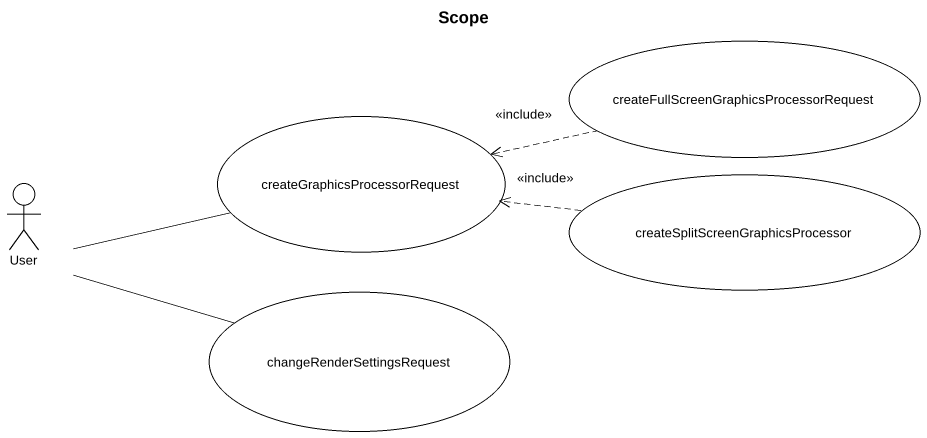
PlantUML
@startuml
title Scope
usecase "createFullScreenGraphicsProcessorRequest" as createFullScreenGraphicsProc
usecase "createGraphicsProcessorRequest" as createGraphicsProcessorReque
actor User
usecase "createSplitScreenGraphicsProcessor" as createSplitScreenGraphicsPro
usecase changeRenderSettingsRequest
createFullScreenGraphicsProc .left.> createGraphicsProcessorReque : <<include>>
createGraphicsProcessorReque -left- User
createSplitScreenGraphicsPro .left.> createGraphicsProcessorReque : <<include>>
changeRenderSettingsRequest -left- User
@enduml
